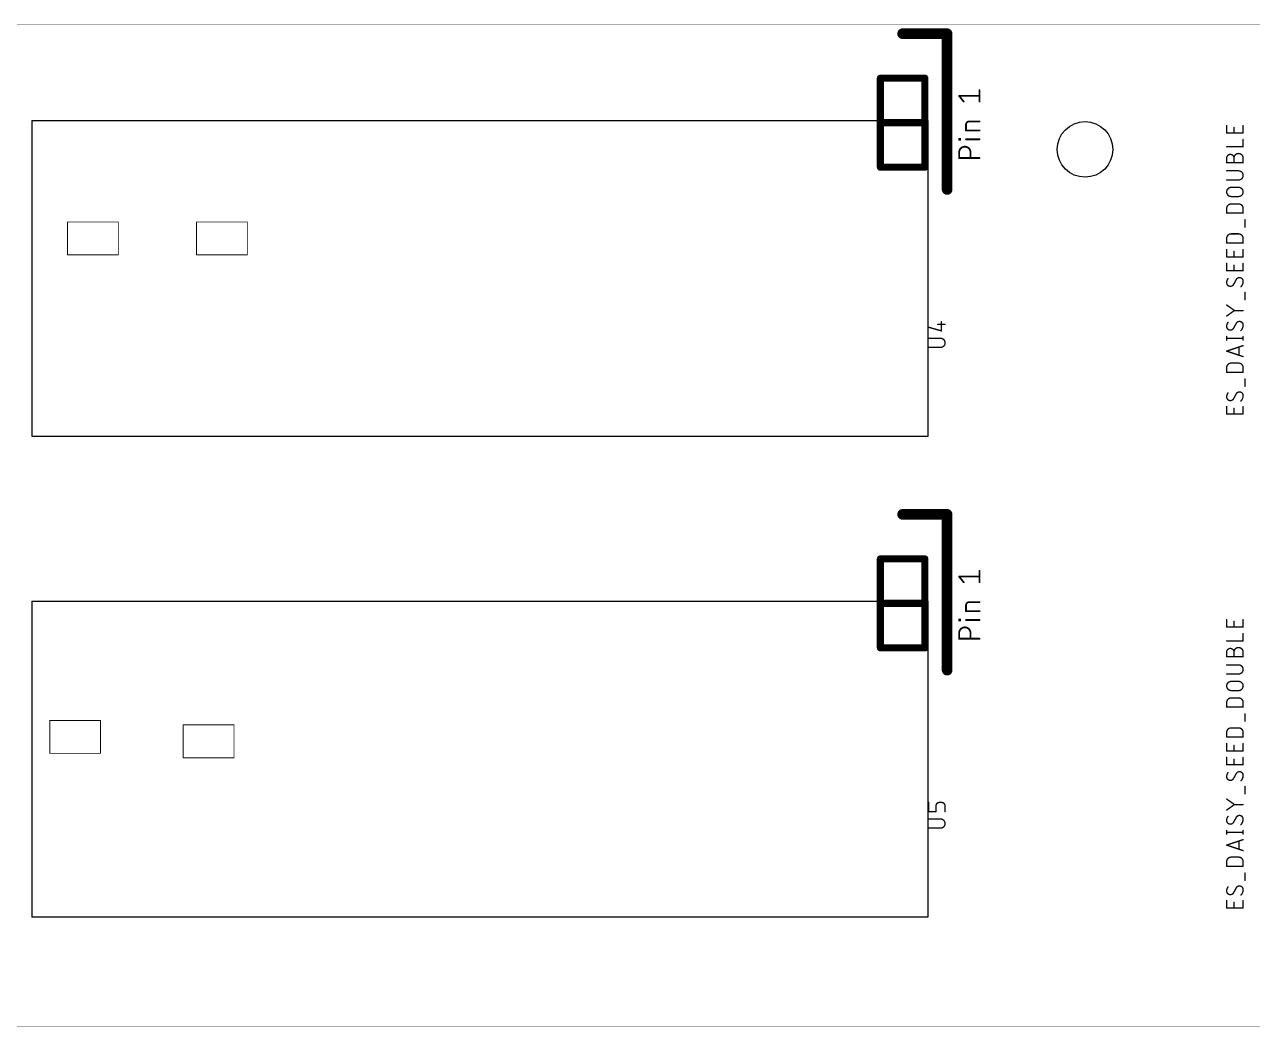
# Model space of a CAD drawing. Extents: x 0 to 11.6, y 0 to 2.3.
# Drawn here: x 5.166 to 7.926, y 0 to 2.25 of the extents above; entities that cross this region are included whole.
import ezdxf

# ---------------------------------------------------------------- set-up
doc = ezdxf.new("R2010")
doc.units = 0
doc.layers.add('20', color=31, linetype='CONTINUOUS')
doc.layers.add('21', color=253, linetype='CONTINUOUS')

msp = doc.modelspace()

# ---------------------------------------------------------------- linework, layer by layer
at = {"layer": '20', "const_width": 0.000984}
for points in [[(11.64, 2.25), (0, 2.25)], [(0, 0), (11.64, 0)]]:
    msp.add_lwpolyline(points, dxfattribs=at)
at = {"layer": '20'}
msp.add_circle((7.55, 1.97), 0.0625, dxfattribs=at)
at = {"layer": '21'}
for points, const_width in [([(7.24, 2.23), (7.14, 2.23)], 0.024), ([(7.24, 2.23), (7.24, 1.88)], 0.024), ([(7.09, 2.13), (7.19, 2.13)], 0.016), ([(7.09, 2.03), (7.09, 2.13)], 0.016), ([(7.19, 2.13), (7.19, 2.03)], 0.016), ([(7.313, 2.077445), (7.313, 2.103)], 0.004), ([(7.277222, 2.077445), (7.267, 2.090222)], 0.004), ([(7.267, 2.090222), (7.313, 2.090222)], 0.004), ([(5.18311, 2.034331), (7.19689, 2.034331)], 0.003), ([(5.18311, 1.325669), (5.18311, 2.034331)], 0.003), ([(7.09, 1.93), (7.09, 2.03)], 0.016), ([(7.19, 2.03), (7.09, 2.03)], 0.016), ([(7.19, 2.03), (7.19, 1.93)], 0.016), ([(7.19689, 2.034331), (7.19689, 1.325669)], 0.003), ([(7.282333, 2.0125), (7.282333, 2.025278)], 0.004), ([(7.29, 2.032945), (7.313, 2.032945)], 0.004), ([(7.86839, 2.007027), (7.86839, 2.023472)], 0.003), ([(7.884834, 2.007027), (7.884834, 2.019361)], 0.003), ([(7.90539, 2.023472), (7.90539, 2.007027)], 0.003), ([(7.267, 1.991445), (7.267, 1.994)], 0.004), ([(7.267, 1.994), (7.269556, 1.994)], 0.004), ([(7.269556, 1.991445), (7.267, 1.991445)], 0.004), ([(7.269556, 1.994), (7.269556, 1.991445)], 0.004), ([(7.313, 2.0125), (7.282333, 2.0125)], 0.004), ([(7.313, 1.992722), (7.282333, 1.992722)], 0.004), ([(7.90539, 2.007027), (7.86839, 2.007027)], 0.003), ([(7.90539, 1.975828), (7.90539, 1.992272)], 0.003), ([(7.267, 1.950611), (7.267, 1.963389)], 0.004), ([(7.292556, 1.963389), (7.292556, 1.950611)], 0.004), ([(7.86839, 1.975828), (7.90539, 1.975828)], 0.003), ([(7.19, 1.93), (7.09, 1.93)], 0.016), ([(7.313, 1.950611), (7.267, 1.950611)], 0.004), ([(7.86839, 1.940276), (7.86839, 1.950553)], 0.003), ([(7.90539, 1.940276), (7.86839, 1.940276)], 0.003), ([(7.884834, 1.940276), (7.884834, 1.950553)], 0.003), ([(7.90539, 1.950553), (7.90539, 1.940276)], 0.003), ([(7.895112, 1.921914), (7.86839, 1.921914)], 0.003), ([(7.86839, 1.901359), (7.895112, 1.901359)], 0.003), ([(7.878668, 1.884715), (7.895112, 1.884715)], 0.003), ([(7.895112, 1.864159), (7.878668, 1.864159)], 0.003), ([(7.86839, 1.826959), (7.86839, 1.837237)], 0.003), ([(7.90539, 1.826959), (7.86839, 1.826959)], 0.003), ([(7.878668, 1.847515), (7.895112, 1.847515)], 0.003), ([(7.90539, 1.837237), (7.90539, 1.826959)], 0.003), ([(5.377, 1.807), (5.263, 1.807)], 0.002), ([(5.263, 1.807), (5.263, 1.733)], 0.002), ([(5.377, 1.733), (5.377, 1.807)], 0.002), ([(5.667, 1.807), (5.553, 1.807)], 0.002), ([(5.553, 1.807), (5.553, 1.733)], 0.002), ([(5.667, 1.733), (5.667, 1.807)], 0.002), ([(7.909501, 1.795415), (7.909501, 1.811859)], 0.003), ([(7.86839, 1.759759), (7.86839, 1.770037)], 0.003), ([(7.878668, 1.780315), (7.895112, 1.780315)], 0.003), ([(7.90539, 1.770037), (7.90539, 1.759759)], 0.003), ([(7.90539, 1.759759), (7.86839, 1.759759)], 0.003), ([(7.86839, 1.728628), (7.86839, 1.745073)], 0.003), ([(7.884834, 1.728628), (7.884834, 1.740962)], 0.003), ([(7.90539, 1.745073), (7.90539, 1.728628)], 0.003), ([(5.263, 1.733), (5.377, 1.733)], 0.002), ([(5.553, 1.733), (5.667, 1.733)], 0.002), ([(7.90539, 1.728628), (7.86839, 1.728628)], 0.003), ([(7.86839, 1.697429), (7.86839, 1.713873)], 0.003), ([(7.884834, 1.697429), (7.884834, 1.709762)], 0.003), ([(7.90539, 1.713873), (7.90539, 1.697429)], 0.003), ([(7.90539, 1.697429), (7.86839, 1.697429)], 0.003), ([(7.889973, 1.677804), (7.883806, 1.666499)], 0.003), ([(7.909501, 1.632216), (7.909501, 1.64866)], 0.003), ([(7.885862, 1.608038), (7.86839, 1.620372)], 0.003), ([(7.86839, 1.595705), (7.885862, 1.608038)], 0.003), ([(7.90539, 1.608038), (7.885862, 1.608038)], 0.003), ([(7.218945, 1.576664), (7.23539, 1.576664)], 0.003), ([(7.227168, 1.562275), (7.227168, 1.582831)], 0.003), ([(7.889973, 1.579405), (7.883806, 1.5681)], 0.003), ([(7.19839, 1.570497), (7.227168, 1.562275)], 0.003), ([(7.225112, 1.545631), (7.19839, 1.545631)], 0.003), ([(7.86839, 1.541528), (7.86839, 1.54975)], 0.003), ([(7.86839, 1.545639), (7.90539, 1.545639)], 0.003), ([(7.90539, 1.541528), (7.90539, 1.54975)], 0.003), ([(7.19839, 1.525075), (7.225112, 1.525075)], 0.003), ([(7.86839, 1.516839), (7.90539, 1.529172)], 0.003), ([(7.90539, 1.504506), (7.86839, 1.516839)], 0.003), ([(7.89614, 1.526089), (7.89614, 1.507589)], 0.003), ([(7.878668, 1.489917), (7.895112, 1.489917)], 0.003), ([(7.86839, 1.469361), (7.86839, 1.479639)], 0.003), ([(7.90539, 1.469361), (7.86839, 1.469361)], 0.003), ([(7.90539, 1.479639), (7.90539, 1.469361)], 0.003), ([(7.909501, 1.437817), (7.909501, 1.454261)], 0.003), ([(7.889973, 1.421006), (7.883806, 1.4097)], 0.003), ([(7.86839, 1.375831), (7.86839, 1.392275)], 0.003), ([(7.884834, 1.375831), (7.884834, 1.388164)], 0.003), ([(7.90539, 1.392275), (7.90539, 1.375831)], 0.003), ([(7.90539, 1.375831), (7.86839, 1.375831)], 0.003), ([(7.19689, 1.325669), (5.18311, 1.325669)], 0.003), ([(7.24, 1.15), (7.14, 1.15)], 0.024), ([(7.24, 1.15), (7.24, 0.8)], 0.024), ([(7.09, 1.05), (7.19, 1.05)], 0.016), ([(7.09, 0.95), (7.09, 1.05)], 0.016), ([(7.19, 1.05), (7.19, 0.95)], 0.016), ([(7.313, 0.997445), (7.313, 1.023)], 0.004), ([(7.277222, 0.997445), (7.267, 1.010222)], 0.004), ([(7.267, 1.010222), (7.313, 1.010222)], 0.004), ([(5.18311, 0.954331), (7.19689, 0.954331)], 0.003), ([(5.18311, 0.245669), (5.18311, 0.954331)], 0.003), ([(7.09, 0.85), (7.09, 0.95)], 0.016), ([(7.19, 0.95), (7.09, 0.95)], 0.016), ([(7.19, 0.95), (7.19, 0.85)], 0.016), ([(7.19689, 0.954331), (7.19689, 0.245669)], 0.003), ([(7.282333, 0.9325), (7.282333, 0.945278)], 0.004), ([(7.29, 0.952945), (7.313, 0.952945)], 0.004), ([(7.267, 0.911445), (7.267, 0.914)], 0.004), ([(7.267, 0.914), (7.269556, 0.914)], 0.004), ([(7.269556, 0.911445), (7.267, 0.911445)], 0.004), ([(7.269556, 0.914), (7.269556, 0.911445)], 0.004), ([(7.313, 0.9325), (7.282333, 0.9325)], 0.004), ([(7.313, 0.912722), (7.282333, 0.912722)], 0.004), ([(7.86839, 0.897027), (7.86839, 0.913472)], 0.003), ([(7.884834, 0.897027), (7.884834, 0.909361)], 0.003), ([(7.90539, 0.913472), (7.90539, 0.897027)], 0.003), ([(7.267, 0.870611), (7.267, 0.883389)], 0.004), ([(7.292556, 0.883389), (7.292556, 0.870611)], 0.004), ([(7.90539, 0.897027), (7.86839, 0.897027)], 0.003), ([(7.90539, 0.865828), (7.90539, 0.882272)], 0.003), ([(7.19, 0.85), (7.09, 0.85)], 0.016), ([(7.313, 0.870611), (7.267, 0.870611)], 0.004), ([(7.86839, 0.865828), (7.90539, 0.865828)], 0.003), ([(7.86839, 0.830276), (7.86839, 0.840553)], 0.003), ([(7.90539, 0.830276), (7.86839, 0.830276)], 0.003), ([(7.884834, 0.830276), (7.884834, 0.840553)], 0.003), ([(7.90539, 0.840553), (7.90539, 0.830276)], 0.003), ([(7.895112, 0.811914), (7.86839, 0.811914)], 0.003), ([(7.86839, 0.791359), (7.895112, 0.791359)], 0.003), ([(7.878668, 0.774715), (7.895112, 0.774715)], 0.003), ([(7.895112, 0.754159), (7.878668, 0.754159)], 0.003), ([(7.86839, 0.716959), (7.86839, 0.727237)], 0.003), ([(7.90539, 0.716959), (7.86839, 0.716959)], 0.003), ([(7.878668, 0.737515), (7.895112, 0.737515)], 0.003), ([(7.90539, 0.727237), (7.90539, 0.716959)], 0.003), ([(7.909501, 0.685415), (7.909501, 0.701859)], 0.003), ([(5.337, 0.687), (5.223, 0.687)], 0.002), ([(5.223, 0.687), (5.223, 0.613)], 0.002), ([(5.337, 0.613), (5.337, 0.687)], 0.002), ([(5.637, 0.677), (5.523, 0.677)], 0.002), ([(5.523, 0.677), (5.523, 0.603)], 0.002), ([(5.637, 0.603), (5.637, 0.677)], 0.002), ([(7.878668, 0.670315), (7.895112, 0.670315)], 0.003), ([(7.86839, 0.649759), (7.86839, 0.660037)], 0.003), ([(7.90539, 0.649759), (7.86839, 0.649759)], 0.003), ([(7.86839, 0.618628), (7.86839, 0.635073)], 0.003), ([(7.90539, 0.660037), (7.90539, 0.649759)], 0.003), ([(7.90539, 0.635073), (7.90539, 0.618628)], 0.003), ([(5.223, 0.613), (5.337, 0.613)], 0.002), ([(7.90539, 0.618628), (7.86839, 0.618628)], 0.003), ([(7.884834, 0.618628), (7.884834, 0.630962)], 0.003), ([(5.523, 0.603), (5.637, 0.603)], 0.002), ([(7.86839, 0.587429), (7.86839, 0.603873)], 0.003), ([(7.90539, 0.587429), (7.86839, 0.587429)], 0.003), ([(7.884834, 0.587429), (7.884834, 0.599762)], 0.003), ([(7.90539, 0.603873), (7.90539, 0.587429)], 0.003), ([(7.889973, 0.567804), (7.883806, 0.556499)], 0.003), ([(7.909501, 0.522216), (7.909501, 0.53866)], 0.003), ([(7.19839, 0.482275), (7.19839, 0.502831)], 0.003), ([(7.227168, 0.502831), (7.223056, 0.502831)], 0.003), ([(7.885862, 0.498038), (7.86839, 0.510372)], 0.003), ([(7.86839, 0.485705), (7.885862, 0.498038)], 0.003), ([(7.90539, 0.498038), (7.885862, 0.498038)], 0.003), ([(7.214834, 0.482275), (7.19839, 0.482275)], 0.003), ([(7.214834, 0.494609), (7.214834, 0.482275)], 0.003), ([(7.23539, 0.482275), (7.23539, 0.494609)], 0.003), ([(7.889973, 0.469405), (7.883806, 0.4581)], 0.003), ([(7.225112, 0.465631), (7.19839, 0.465631)], 0.003), ([(7.19839, 0.445075), (7.225112, 0.445075)], 0.003), ([(7.86839, 0.431528), (7.86839, 0.43975)], 0.003), ([(7.86839, 0.435639), (7.90539, 0.435639)], 0.003), ([(7.86839, 0.406839), (7.90539, 0.419172)], 0.003), ([(7.89614, 0.416089), (7.89614, 0.397589)], 0.003), ([(7.90539, 0.431528), (7.90539, 0.43975)], 0.003), ([(7.90539, 0.394506), (7.86839, 0.406839)], 0.003), ([(7.86839, 0.359361), (7.86839, 0.369639)], 0.003), ([(7.90539, 0.359361), (7.86839, 0.359361)], 0.003), ([(7.878668, 0.379917), (7.895112, 0.379917)], 0.003), ([(7.90539, 0.369639), (7.90539, 0.359361)], 0.003), ([(7.909501, 0.327817), (7.909501, 0.344261)], 0.003), ([(7.889973, 0.311006), (7.883806, 0.2997)], 0.003), ([(7.86839, 0.265831), (7.86839, 0.282275)], 0.003), ([(7.884834, 0.265831), (7.884834, 0.278164)], 0.003), ([(7.90539, 0.282275), (7.90539, 0.265831)], 0.003), ([(7.90539, 0.265831), (7.86839, 0.265831)], 0.003), ([(7.19689, 0.245669), (5.18311, 0.245669)], 0.003)]:
    msp.add_lwpolyline(points, dxfattribs=dict(at, const_width=const_width))
for points, const_width in [([(7.14, 2.236, 1), (7.14, 2.224)], 0.012), ([(7.246, 2.23, 1), (7.234, 2.23)], 0.012), ([(7.24, 2.224, 1), (7.24, 2.236)], 0.012), ([(7.09, 2.134, 1), (7.09, 2.126)], 0.008), ([(7.094, 2.13, 1), (7.086, 2.13)], 0.008), ([(7.194, 2.13, 1), (7.186, 2.13)], 0.008), ([(7.19, 2.126, 1), (7.19, 2.134)], 0.008), ([(7.314, 2.103, 1), (7.312, 2.103)], 0.002), ([(7.267781, 2.090847, 1), (7.266219, 2.089597)], 0.002), ([(7.267, 2.091222, 1), (7.267, 2.089222)], 0.002), ([(7.276441, 2.07682, 1), (7.278003, 2.078069)], 0.002), ([(7.312, 2.077445, 1), (7.314, 2.077445)], 0.002), ([(7.313, 2.089222, 1), (7.313, 2.091222)], 0.002), ([(5.18311, 2.035081, 1), (5.18311, 2.033581)], 0.0015), ([(5.18386, 2.034331, 1), (5.18236, 2.034331)], 0.0015), ([(7.094, 2.03, 1), (7.086, 2.03)], 0.008), ([(7.09, 2.034, 1), (7.09, 2.026)], 0.008), ([(7.086, 2.03, 1), (7.094, 2.03)], 0.008), ([(7.194, 2.03, 1), (7.186, 2.03)], 0.008), ([(7.186, 2.03, 1), (7.194, 2.03)], 0.008), ([(7.19, 2.026, 1), (7.19, 2.034)], 0.008), ([(7.19764, 2.034331, 1), (7.19614, 2.034331)], 0.0015), ([(7.19689, 2.033581, 1), (7.19689, 2.035081)], 0.0015), ([(7.29, 2.032945, 0.414209), (7.282333, 2.025278)], 0.004), ([(7.283333, 2.025278, 1), (7.281333, 2.025278)], 0.002), ([(7.281333, 2.025278, 1), (7.283333, 2.025278)], 0.002), ([(7.29, 2.033945, 1), (7.29, 2.031945)], 0.002), ([(7.29, 2.031945, 1), (7.29, 2.033945)], 0.002), ([(7.313, 2.031945, 1), (7.313, 2.033945)], 0.002), ([(7.86914, 2.023472, 1), (7.86764, 2.023472)], 0.0015), ([(7.885584, 2.019361, 1), (7.884084, 2.019361)], 0.0015), ([(7.90614, 2.023472, 1), (7.90464, 2.023472)], 0.0015), ([(7.268, 1.994, 1), (7.266, 1.994)], 0.002), ([(7.267, 1.995, 1), (7.267, 1.993)], 0.002), ([(7.267, 1.992445, 1), (7.267, 1.990445)], 0.002), ([(7.266, 1.991445, 1), (7.268, 1.991445)], 0.002), ([(7.270556, 1.994, 1), (7.268556, 1.994)], 0.002), ([(7.268556, 1.991445, 1), (7.270556, 1.991445)], 0.002), ([(7.269556, 1.993, 1), (7.269556, 1.995)], 0.002), ([(7.269556, 1.990445, 1), (7.269556, 1.992445)], 0.002), ([(7.282333, 2.0135, 1), (7.282333, 2.0115)], 0.002), ([(7.281333, 2.0125, 1), (7.283333, 2.0125)], 0.002), ([(7.282333, 1.993722, 1), (7.282333, 1.991722)], 0.002), ([(7.313, 2.0115, 1), (7.313, 2.0135)], 0.002), ([(7.313, 1.991722, 1), (7.313, 1.993722)], 0.002), ([(7.86839, 2.007777, 1), (7.86839, 2.006277)], 0.0015), ([(7.86764, 2.007027, 1), (7.86914, 2.007027)], 0.0015), ([(7.884084, 2.007027, 1), (7.885584, 2.007027)], 0.0015), ([(7.90464, 2.007027, 1), (7.90614, 2.007027)], 0.0015), ([(7.90614, 1.992272, 1), (7.90464, 1.992272)], 0.0015), ([(7.90539, 2.006277, 1), (7.90539, 2.007777)], 0.0015), ([(7.292556, 1.963389, 1), (7.267, 1.963389)], 0.004), ([(7.268, 1.963389, 1), (7.266, 1.963389)], 0.002), ([(7.266, 1.963389, 1), (7.268, 1.963389)], 0.002), ([(7.293556, 1.963389, 1), (7.291556, 1.963389)], 0.002), ([(7.291556, 1.963389, 1), (7.293556, 1.963389)], 0.002), ([(7.86839, 1.976578, 1), (7.86839, 1.975078)], 0.0015), ([(7.884834, 1.950553, 1), (7.86839, 1.950553)], 0.003), ([(7.90539, 1.950553, 1), (7.884834, 1.950553)], 0.003), ([(7.90464, 1.975828, 1), (7.90614, 1.975828)], 0.0015), ([(7.90539, 1.975078, 1), (7.90539, 1.976578)], 0.0015), ([(7.09, 1.934, 1), (7.09, 1.926)], 0.008), ([(7.086, 1.93, 1), (7.094, 1.93)], 0.008), ([(7.186, 1.93, 1), (7.194, 1.93)], 0.008), ([(7.19, 1.926, 1), (7.19, 1.934)], 0.008), ([(7.267, 1.951611, 1), (7.267, 1.949611)], 0.002), ([(7.266, 1.950611, 1), (7.268, 1.950611)], 0.002), ([(7.291556, 1.950611, 1), (7.293556, 1.950611)], 0.002), ([(7.313, 1.949611, 1), (7.313, 1.951611)], 0.002), ([(7.86914, 1.950553, 1), (7.86764, 1.950553)], 0.0015), ([(7.86764, 1.950553, 1), (7.86914, 1.950553)], 0.0015), ([(7.86839, 1.941026, 1), (7.86839, 1.939526)], 0.0015), ([(7.86764, 1.940276, 1), (7.86914, 1.940276)], 0.0015), ([(7.885584, 1.950553, 1), (7.884084, 1.950553)], 0.0015), ([(7.884084, 1.950553, 1), (7.885584, 1.950553)], 0.0015), ([(7.884084, 1.950553, 1), (7.885584, 1.950553)], 0.0015), ([(7.884084, 1.940276, 1), (7.885584, 1.940276)], 0.0015), ([(7.90614, 1.950553, 1), (7.90464, 1.950553)], 0.0015), ([(7.90464, 1.950553, 1), (7.90614, 1.950553)], 0.0015), ([(7.90464, 1.940276, 1), (7.90614, 1.940276)], 0.0015), ([(7.90539, 1.939526, 1), (7.90539, 1.941026)], 0.0015), ([(7.86839, 1.922664, 1), (7.86839, 1.921164)], 0.0015), ([(7.895112, 1.901359, 1), (7.895112, 1.921914)], 0.003), ([(7.895112, 1.922664, 1), (7.895112, 1.921164)], 0.0015), ([(7.895112, 1.921164, 1), (7.895112, 1.922664)], 0.0015), ([(7.234, 1.88, 1), (7.246, 1.88)], 0.012), ([(7.86839, 1.902109, 1), (7.86839, 1.900609)], 0.0015), ([(7.878668, 1.884714, 1), (7.878668, 1.864159)], 0.003), ([(7.878668, 1.885465, 1), (7.878668, 1.883965)], 0.0015), ([(7.878668, 1.883964, 1), (7.878668, 1.885464)], 0.0015), ([(7.895112, 1.902109, 1), (7.895112, 1.900609)], 0.0015), ([(7.895112, 1.864159, 1), (7.895112, 1.884715)], 0.003), ([(7.895112, 1.885465, 1), (7.895112, 1.883965)], 0.0015), ([(7.895112, 1.900609, 1), (7.895112, 1.902109)], 0.0015), ([(7.895112, 1.883965, 1), (7.895112, 1.885465)], 0.0015), ([(7.878668, 1.864909, 1), (7.878668, 1.863409)], 0.0015), ([(7.878668, 1.863409, 1), (7.878668, 1.864909)], 0.0015), ([(7.895112, 1.864909, 1), (7.895112, 1.863409)], 0.0015), ([(7.895112, 1.863409, 1), (7.895112, 1.864909)], 0.0015), ([(7.878668, 1.847515, 0.414214), (7.86839, 1.837237)], 0.003), ([(7.86914, 1.837237, 1), (7.86764, 1.837237)], 0.0015), ([(7.86764, 1.837237, 1), (7.86914, 1.837237)], 0.0015), ([(7.86839, 1.827709, 1), (7.86839, 1.826209)], 0.0015), ([(7.86764, 1.826959, 1), (7.86914, 1.826959)], 0.0015), ([(7.878668, 1.848265, 1), (7.878668, 1.846765)], 0.0015), ([(7.878668, 1.846765, 1), (7.878668, 1.848265)], 0.0015), ([(7.90539, 1.837237, 0.414217), (7.895112, 1.847515)], 0.003), ([(7.895112, 1.848265, 1), (7.895112, 1.846765)], 0.0015), ([(7.895112, 1.846765, 1), (7.895112, 1.848265)], 0.0015), ([(7.90614, 1.837237, 1), (7.90464, 1.837237)], 0.0015), ([(7.90464, 1.837237, 1), (7.90614, 1.837237)], 0.0015), ([(7.90464, 1.826959, 1), (7.90614, 1.826959)], 0.0015), ([(7.90539, 1.826209, 1), (7.90539, 1.827709)], 0.0015), ([(5.263, 1.8075, 1), (5.263, 1.8065)], 0.001), ([(5.2635, 1.807, 1), (5.2625, 1.807)], 0.001), ([(5.3775, 1.807, 1), (5.3765, 1.807)], 0.001), ([(5.377, 1.8065, 1), (5.377, 1.8075)], 0.001), ([(5.553, 1.8075, 1), (5.553, 1.8065)], 0.001), ([(5.5535, 1.807, 1), (5.5525, 1.807)], 0.001), ([(5.6675, 1.807, 1), (5.6665, 1.807)], 0.001), ([(5.667, 1.8065, 1), (5.667, 1.8075)], 0.001), ([(7.910251, 1.811859, 1), (7.908751, 1.811859)], 0.0015), ([(7.908751, 1.795415, 1), (7.910251, 1.795415)], 0.0015), ([(7.878668, 1.780315, 0.414214), (7.86839, 1.770037)], 0.003), ([(7.86914, 1.770037, 1), (7.86764, 1.770037)], 0.0015), ([(7.86764, 1.770037, 1), (7.86914, 1.770037)], 0.0015), ([(7.878668, 1.781065, 1), (7.878668, 1.779565)], 0.0015), ([(7.878668, 1.779565, 1), (7.878668, 1.781065)], 0.0015), ([(7.90539, 1.770037, 0.414217), (7.895112, 1.780315)], 0.003), ([(7.895112, 1.781065, 1), (7.895112, 1.779565)], 0.0015), ([(7.895112, 1.779565, 1), (7.895112, 1.781065)], 0.0015), ([(7.90614, 1.770037, 1), (7.90464, 1.770037)], 0.0015), ([(7.90464, 1.770037, 1), (7.90614, 1.770037)], 0.0015), ([(7.86839, 1.760509, 1), (7.86839, 1.759009)], 0.0015), ([(7.86764, 1.759759, 1), (7.86914, 1.759759)], 0.0015), ([(7.86914, 1.745073, 1), (7.86764, 1.745073)], 0.0015), ([(7.885584, 1.740962, 1), (7.884084, 1.740962)], 0.0015), ([(7.90464, 1.759759, 1), (7.90614, 1.759759)], 0.0015), ([(7.90614, 1.745073, 1), (7.90464, 1.745073)], 0.0015), ([(7.90539, 1.759009, 1), (7.90539, 1.760509)], 0.0015), ([(5.263, 1.7335, 1), (5.263, 1.7325)], 0.001), ([(5.2625, 1.733, 1), (5.2635, 1.733)], 0.001), ([(5.3765, 1.733, 1), (5.3775, 1.733)], 0.001), ([(5.377, 1.7325, 1), (5.377, 1.7335)], 0.001), ([(5.553, 1.7335, 1), (5.553, 1.7325)], 0.001), ([(5.5525, 1.733, 1), (5.5535, 1.733)], 0.001), ([(5.6665, 1.733, 1), (5.6675, 1.733)], 0.001), ([(5.667, 1.7325, 1), (5.667, 1.7335)], 0.001), ([(7.86839, 1.729378, 1), (7.86839, 1.727878)], 0.0015), ([(7.86764, 1.728628, 1), (7.86914, 1.728628)], 0.0015), ([(7.86914, 1.713873, 1), (7.86764, 1.713873)], 0.0015), ([(7.884084, 1.728628, 1), (7.885584, 1.728628)], 0.0015), ([(7.885584, 1.709762, 1), (7.884084, 1.709762)], 0.0015), ([(7.90464, 1.728628, 1), (7.90614, 1.728628)], 0.0015), ([(7.90614, 1.713873, 1), (7.90464, 1.713873)], 0.0015), ([(7.90539, 1.727878, 1), (7.90539, 1.729378)], 0.0015), ([(7.86839, 1.698179, 1), (7.86839, 1.696679)], 0.0015), ([(7.86764, 1.697429, 1), (7.86914, 1.697429)], 0.0015), ([(7.884084, 1.697429, 1), (7.885584, 1.697429)], 0.0015), ([(7.90464, 1.697429, 1), (7.90614, 1.697429)], 0.0015), ([(7.90539, 1.696679, 1), (7.90539, 1.698179)], 0.0015), ([(7.871473, 1.67986, 0.162282), (7.86839, 1.67061)], 0.003), ([(7.86839, 1.67061, 0.414214), (7.876612, 1.662388)], 0.003), ([(7.86914, 1.67061, 1), (7.86764, 1.67061)], 0.0015), ([(7.86764, 1.67061, 1), (7.86914, 1.67061)], 0.0015), ([(7.872073, 1.67941, 1), (7.870873, 1.68031)], 0.0015), ([(7.876612, 1.662388, 0.265568), (7.883806, 1.666499)], 0.003), ([(7.876612, 1.663138, 1), (7.876612, 1.661638)], 0.0015), ([(7.876612, 1.661638, 1), (7.876612, 1.663138)], 0.0015), ([(7.883148, 1.666858, 1), (7.884465, 1.66614)], 0.0015), ([(7.884453, 1.666118, 1), (7.88316, 1.66688)], 0.0015), ([(7.897168, 1.681915, 0.265565), (7.889973, 1.677804)], 0.003), ([(7.889327, 1.678185, 1), (7.890619, 1.677424)], 0.0015), ([(7.890632, 1.677445, 1), (7.889315, 1.678164)], 0.0015), ([(7.90539, 1.673693, 0.414214), (7.897168, 1.681915)], 0.003), ([(7.897168, 1.682665, 1), (7.897168, 1.681165)], 0.0015), ([(7.897168, 1.681165, 1), (7.897168, 1.682665)], 0.0015), ([(7.900251, 1.66136, 0.199996), (7.90539, 1.673693)], 0.003), ([(7.899723, 1.661893, 1), (7.900779, 1.660827)], 0.0015), ([(7.90614, 1.673693, 1), (7.90464, 1.673693)], 0.0015), ([(7.90464, 1.673693, 1), (7.90614, 1.673693)], 0.0015), ([(7.910251, 1.64866, 1), (7.908751, 1.64866)], 0.0015), ([(7.908751, 1.632216, 1), (7.910251, 1.632216)], 0.0015), ([(7.868822, 1.620984, 1), (7.867957, 1.619759)], 0.0015), ([(7.885862, 1.608788, 1), (7.885862, 1.607288)], 0.0015), ([(7.886295, 1.607426, 1), (7.88543, 1.608651)], 0.0015), ([(7.88543, 1.607426, 1), (7.886295, 1.608651)], 0.0015), ([(7.90539, 1.607288, 1), (7.90539, 1.608788)], 0.0015), ([(7.218945, 1.577414, 1), (7.218945, 1.575914)], 0.0015), ([(7.227918, 1.582831, 1), (7.226418, 1.582831)], 0.0015), ([(7.23539, 1.575914, 1), (7.23539, 1.577414)], 0.0015), ([(7.867957, 1.596318, 1), (7.868822, 1.595092)], 0.0015), ([(7.871473, 1.581461, 0.162282), (7.86839, 1.572211)], 0.003), ([(7.86839, 1.572211, 0.414214), (7.876612, 1.563988)], 0.003), ([(7.86914, 1.572211, 1), (7.86764, 1.572211)], 0.0015), ([(7.872073, 1.581011, 1), (7.870873, 1.581911)], 0.0015), ([(7.897168, 1.583516, 0.265565), (7.889973, 1.579405)], 0.003), ([(7.889327, 1.579786, 1), (7.890619, 1.579024)], 0.0015), ([(7.890632, 1.579046, 1), (7.889315, 1.579764)], 0.0015), ([(7.90539, 1.575294, 0.414214), (7.897168, 1.583516)], 0.003), ([(7.897168, 1.584266, 1), (7.897168, 1.582766)], 0.0015), ([(7.897168, 1.582766, 1), (7.897168, 1.584266)], 0.0015), ([(7.900251, 1.562961, 0.199996), (7.90539, 1.575294)], 0.003), ([(7.90614, 1.575294, 1), (7.90464, 1.575294)], 0.0015), ([(7.90464, 1.575294, 1), (7.90614, 1.575294)], 0.0015), ([(7.198596, 1.571219, 1), (7.198184, 1.569776)], 0.0015), ([(7.19839, 1.546381, 1), (7.19839, 1.544881)], 0.0015), ([(7.225112, 1.525075, 1), (7.225112, 1.545631)], 0.003), ([(7.225112, 1.546381, 1), (7.225112, 1.544881)], 0.0015), ([(7.225112, 1.544881, 1), (7.225112, 1.546381)], 0.0015), ([(7.226418, 1.562275, 1), (7.227918, 1.562275)], 0.0015), ([(7.226962, 1.561554, 1), (7.227374, 1.562996)], 0.0015), ([(7.86764, 1.572211, 1), (7.86914, 1.572211)], 0.0015), ([(7.86914, 1.54975, 1), (7.86764, 1.54975)], 0.0015), ([(7.86839, 1.546389, 1), (7.86839, 1.544889)], 0.0015), ([(7.876612, 1.563988, 0.265568), (7.883806, 1.5681)], 0.003), ([(7.876612, 1.564738, 1), (7.876612, 1.563238)], 0.0015), ([(7.876612, 1.563238, 1), (7.876612, 1.564738)], 0.0015), ([(7.883148, 1.568459, 1), (7.884465, 1.56774)], 0.0015), ([(7.884453, 1.567719, 1), (7.88316, 1.56848)], 0.0015), ([(7.899723, 1.563493, 1), (7.900779, 1.562428)], 0.0015), ([(7.90614, 1.54975, 1), (7.90464, 1.54975)], 0.0015), ([(7.90539, 1.544889, 1), (7.90539, 1.546389)], 0.0015), ([(7.19839, 1.525825, 1), (7.19839, 1.524325)], 0.0015), ([(7.225112, 1.525825, 1), (7.225112, 1.524325)], 0.0015), ([(7.225112, 1.524325, 1), (7.225112, 1.525825)], 0.0015), ([(7.86764, 1.541528, 1), (7.86914, 1.541528)], 0.0015), ([(7.868627, 1.51755, 1), (7.868153, 1.516127)], 0.0015), ([(7.868153, 1.51755, 1), (7.868627, 1.516127)], 0.0015), ([(7.89689, 1.526089, 1), (7.89539, 1.526089)], 0.0015), ([(7.90464, 1.541528, 1), (7.90614, 1.541528)], 0.0015), ([(7.905627, 1.528461, 1), (7.905153, 1.529884)], 0.0015), ([(7.878668, 1.489917, 0.414214), (7.86839, 1.479639)], 0.003), ([(7.878668, 1.490667, 1), (7.878668, 1.489167)], 0.0015), ([(7.878668, 1.489167, 1), (7.878668, 1.490667)], 0.0015), ([(7.90539, 1.479639, 0.414217), (7.895112, 1.489917)], 0.003), ([(7.895112, 1.490667, 1), (7.895112, 1.489167)], 0.0015), ([(7.895112, 1.489167, 1), (7.895112, 1.490667)], 0.0015), ([(7.89539, 1.507589, 1), (7.89689, 1.507589)], 0.0015), ([(7.905153, 1.503794, 1), (7.905627, 1.505217)], 0.0015), ([(7.86914, 1.479639, 1), (7.86764, 1.479639)], 0.0015), ([(7.86764, 1.479639, 1), (7.86914, 1.479639)], 0.0015), ([(7.86839, 1.470111, 1), (7.86839, 1.468611)], 0.0015), ([(7.86764, 1.469361, 1), (7.86914, 1.469361)], 0.0015), ([(7.90614, 1.479639, 1), (7.90464, 1.479639)], 0.0015), ([(7.90464, 1.479639, 1), (7.90614, 1.479639)], 0.0015), ([(7.90464, 1.469361, 1), (7.90614, 1.469361)], 0.0015), ([(7.90539, 1.468611, 1), (7.90539, 1.470111)], 0.0015), ([(7.910251, 1.454261, 1), (7.908751, 1.454261)], 0.0015), ([(7.908751, 1.437817, 1), (7.910251, 1.437817)], 0.0015), ([(7.871473, 1.423062, 0.162282), (7.86839, 1.413812)], 0.003), ([(7.86839, 1.413812, 0.414214), (7.876612, 1.405589)], 0.003), ([(7.86914, 1.413812, 1), (7.86764, 1.413812)], 0.0015), ([(7.86764, 1.413812, 1), (7.86914, 1.413812)], 0.0015), ([(7.872073, 1.422612, 1), (7.870873, 1.423512)], 0.0015), ([(7.876612, 1.405589, 0.265568), (7.883806, 1.4097)], 0.003), ([(7.883148, 1.41006, 1), (7.884465, 1.409341)], 0.0015), ([(7.884453, 1.40932, 1), (7.88316, 1.410081)], 0.0015), ([(7.897168, 1.425117, 0.265565), (7.889973, 1.421006)], 0.003), ([(7.889327, 1.421387, 1), (7.890619, 1.420625)], 0.0015), ([(7.890632, 1.420647, 1), (7.889315, 1.421365)], 0.0015), ([(7.90539, 1.416895, 0.414214), (7.897168, 1.425117)], 0.003), ([(7.897168, 1.425867, 1), (7.897168, 1.424367)], 0.0015), ([(7.897168, 1.424367, 1), (7.897168, 1.425867)], 0.0015), ([(7.900251, 1.404562, 0.199996), (7.90539, 1.416895)], 0.003), ([(7.90614, 1.416895, 1), (7.90464, 1.416895)], 0.0015), ([(7.90464, 1.416895, 1), (7.90614, 1.416895)], 0.0015), ([(7.86914, 1.392275, 1), (7.86764, 1.392275)], 0.0015), ([(7.876612, 1.406339, 1), (7.876612, 1.404839)], 0.0015), ([(7.876612, 1.404839, 1), (7.876612, 1.406339)], 0.0015), ([(7.885584, 1.388164, 1), (7.884084, 1.388164)], 0.0015), ([(7.899723, 1.405094, 1), (7.900779, 1.404029)], 0.0015), ([(7.90614, 1.392275, 1), (7.90464, 1.392275)], 0.0015), ([(7.86839, 1.376581, 1), (7.86839, 1.375081)], 0.0015), ([(7.86764, 1.375831, 1), (7.86914, 1.375831)], 0.0015), ([(7.884084, 1.375831, 1), (7.885584, 1.375831)], 0.0015), ([(7.90464, 1.375831, 1), (7.90614, 1.375831)], 0.0015), ([(7.90539, 1.375081, 1), (7.90539, 1.376581)], 0.0015), ([(5.18311, 1.326419, 1), (5.18311, 1.324919)], 0.0015), ([(5.18236, 1.325669, 1), (5.18386, 1.325669)], 0.0015), ([(7.19614, 1.325669, 1), (7.19764, 1.325669)], 0.0015), ([(7.19689, 1.324919, 1), (7.19689, 1.326419)], 0.0015), ([(7.14, 1.156, 1), (7.14, 1.144)], 0.012), ([(7.246, 1.15, 1), (7.234, 1.15)], 0.012), ([(7.24, 1.144, 1), (7.24, 1.156)], 0.012), ([(7.09, 1.054, 1), (7.09, 1.046)], 0.008), ([(7.094, 1.05, 1), (7.086, 1.05)], 0.008), ([(7.194, 1.05, 1), (7.186, 1.05)], 0.008), ([(7.19, 1.046, 1), (7.19, 1.054)], 0.008), ([(7.314, 1.023, 1), (7.312, 1.023)], 0.002), ([(7.267781, 1.010847, 1), (7.266219, 1.009597)], 0.002), ([(7.267, 1.011222, 1), (7.267, 1.009222)], 0.002), ([(7.276441, 0.99682, 1), (7.278003, 0.998069)], 0.002), ([(7.312, 0.997445, 1), (7.314, 0.997445)], 0.002), ([(7.313, 1.009222, 1), (7.313, 1.011222)], 0.002), ([(5.18311, 0.955081, 1), (5.18311, 0.953581)], 0.0015), ([(5.18386, 0.954331, 1), (5.18236, 0.954331)], 0.0015), ([(7.094, 0.95, 1), (7.086, 0.95)], 0.008), ([(7.09, 0.954, 1), (7.09, 0.946)], 0.008), ([(7.086, 0.95, 1), (7.094, 0.95)], 0.008), ([(7.194, 0.95, 1), (7.186, 0.95)], 0.008), ([(7.186, 0.95, 1), (7.194, 0.95)], 0.008), ([(7.19, 0.946, 1), (7.19, 0.954)], 0.008), ([(7.19764, 0.954331, 1), (7.19614, 0.954331)], 0.0015), ([(7.19689, 0.953581, 1), (7.19689, 0.955081)], 0.0015), ([(7.29, 0.952945, 0.414209), (7.282333, 0.945278)], 0.004), ([(7.283333, 0.945278, 1), (7.281333, 0.945278)], 0.002), ([(7.281333, 0.945278, 1), (7.283333, 0.945278)], 0.002), ([(7.29, 0.953945, 1), (7.29, 0.951945)], 0.002), ([(7.29, 0.951945, 1), (7.29, 0.953945)], 0.002), ([(7.313, 0.951945, 1), (7.313, 0.953945)], 0.002), ([(7.268, 0.914, 1), (7.266, 0.914)], 0.002), ([(7.267, 0.915, 1), (7.267, 0.913)], 0.002), ([(7.267, 0.912445, 1), (7.267, 0.910445)], 0.002), ([(7.266, 0.911445, 1), (7.268, 0.911445)], 0.002), ([(7.270556, 0.914, 1), (7.268556, 0.914)], 0.002), ([(7.268556, 0.911445, 1), (7.270556, 0.911445)], 0.002), ([(7.269556, 0.913, 1), (7.269556, 0.915)], 0.002), ([(7.269556, 0.910445, 1), (7.269556, 0.912445)], 0.002), ([(7.282333, 0.9335, 1), (7.282333, 0.9315)], 0.002), ([(7.281333, 0.9325, 1), (7.283333, 0.9325)], 0.002), ([(7.282333, 0.913722, 1), (7.282333, 0.911722)], 0.002), ([(7.313, 0.9315, 1), (7.313, 0.9335)], 0.002), ([(7.313, 0.911722, 1), (7.313, 0.913722)], 0.002), ([(7.86914, 0.913472, 1), (7.86764, 0.913472)], 0.0015), ([(7.885584, 0.909361, 1), (7.884084, 0.909361)], 0.0015), ([(7.90614, 0.913472, 1), (7.90464, 0.913472)], 0.0015), ([(7.292556, 0.883389, 1), (7.267, 0.883389)], 0.004), ([(7.268, 0.883389, 1), (7.266, 0.883389)], 0.002), ([(7.266, 0.883389, 1), (7.268, 0.883389)], 0.002), ([(7.293556, 0.883389, 1), (7.291556, 0.883389)], 0.002), ([(7.291556, 0.883389, 1), (7.293556, 0.883389)], 0.002), ([(7.86839, 0.897777, 1), (7.86839, 0.896277)], 0.0015), ([(7.86764, 0.897027, 1), (7.86914, 0.897027)], 0.0015), ([(7.884084, 0.897027, 1), (7.885584, 0.897027)], 0.0015), ([(7.90464, 0.897027, 1), (7.90614, 0.897027)], 0.0015), ([(7.90614, 0.882272, 1), (7.90464, 0.882272)], 0.0015), ([(7.90539, 0.896277, 1), (7.90539, 0.897777)], 0.0015), ([(7.09, 0.854, 1), (7.09, 0.846)], 0.008), ([(7.19, 0.846, 1), (7.19, 0.854)], 0.008), ([(7.267, 0.871611, 1), (7.267, 0.869611)], 0.002), ([(7.266, 0.870611, 1), (7.268, 0.870611)], 0.002), ([(7.291556, 0.870611, 1), (7.293556, 0.870611)], 0.002), ([(7.313, 0.869611, 1), (7.313, 0.871611)], 0.002), ([(7.86839, 0.866578, 1), (7.86839, 0.865078)], 0.0015), ([(7.90464, 0.865828, 1), (7.90614, 0.865828)], 0.0015), ([(7.90539, 0.865078, 1), (7.90539, 0.866578)], 0.0015), ([(7.086, 0.85, 1), (7.094, 0.85)], 0.008), ([(7.186, 0.85, 1), (7.194, 0.85)], 0.008), ([(7.884834, 0.840553, 1), (7.86839, 0.840553)], 0.003), ([(7.86914, 0.840553, 1), (7.86764, 0.840553)], 0.0015), ([(7.86764, 0.840553, 1), (7.86914, 0.840553)], 0.0015), ([(7.86839, 0.831026, 1), (7.86839, 0.829526)], 0.0015), ([(7.86764, 0.830276, 1), (7.86914, 0.830276)], 0.0015), ([(7.90539, 0.840553, 1), (7.884834, 0.840553)], 0.003), ([(7.885584, 0.840553, 1), (7.884084, 0.840553)], 0.0015), ([(7.884084, 0.840553, 1), (7.885584, 0.840553)], 0.0015), ([(7.884084, 0.840553, 1), (7.885584, 0.840553)], 0.0015), ([(7.884084, 0.830276, 1), (7.885584, 0.830276)], 0.0015), ([(7.90614, 0.840553, 1), (7.90464, 0.840553)], 0.0015), ([(7.90464, 0.840553, 1), (7.90614, 0.840553)], 0.0015), ([(7.90464, 0.830276, 1), (7.90614, 0.830276)], 0.0015), ([(7.90539, 0.829526, 1), (7.90539, 0.831026)], 0.0015), ([(7.234, 0.8, 1), (7.246, 0.8)], 0.012), ([(7.86839, 0.812664, 1), (7.86839, 0.811164)], 0.0015), ([(7.895112, 0.791359, 1), (7.895112, 0.811914)], 0.003), ([(7.895112, 0.812664, 1), (7.895112, 0.811164)], 0.0015), ([(7.895112, 0.811164, 1), (7.895112, 0.812664)], 0.0015), ([(7.86839, 0.792109, 1), (7.86839, 0.790609)], 0.0015), ([(7.878668, 0.774714, 1), (7.878668, 0.754159)], 0.003), ([(7.878668, 0.775465, 1), (7.878668, 0.773965)], 0.0015), ([(7.878668, 0.773964, 1), (7.878668, 0.775464)], 0.0015), ([(7.895112, 0.792109, 1), (7.895112, 0.790609)], 0.0015), ([(7.895112, 0.754159, 1), (7.895112, 0.774715)], 0.003), ([(7.895112, 0.775465, 1), (7.895112, 0.773965)], 0.0015), ([(7.895112, 0.790609, 1), (7.895112, 0.792109)], 0.0015), ([(7.895112, 0.773965, 1), (7.895112, 0.775465)], 0.0015), ([(7.878668, 0.754909, 1), (7.878668, 0.753409)], 0.0015), ([(7.878668, 0.753409, 1), (7.878668, 0.754909)], 0.0015), ([(7.895112, 0.754909, 1), (7.895112, 0.753409)], 0.0015), ([(7.895112, 0.753409, 1), (7.895112, 0.754909)], 0.0015), ([(7.878668, 0.737515, 0.414214), (7.86839, 0.727237)], 0.003), ([(7.86914, 0.727237, 1), (7.86764, 0.727237)], 0.0015), ([(7.86764, 0.727237, 1), (7.86914, 0.727237)], 0.0015), ([(7.86839, 0.717709, 1), (7.86839, 0.716209)], 0.0015), ([(7.86764, 0.716959, 1), (7.86914, 0.716959)], 0.0015), ([(7.878668, 0.738265, 1), (7.878668, 0.736765)], 0.0015), ([(7.878668, 0.736765, 1), (7.878668, 0.738265)], 0.0015), ([(7.90539, 0.727237, 0.414217), (7.895112, 0.737515)], 0.003), ([(7.895112, 0.738265, 1), (7.895112, 0.736765)], 0.0015), ([(7.895112, 0.736765, 1), (7.895112, 0.738265)], 0.0015), ([(7.90614, 0.727237, 1), (7.90464, 0.727237)], 0.0015), ([(7.90464, 0.727237, 1), (7.90614, 0.727237)], 0.0015), ([(7.90464, 0.716959, 1), (7.90614, 0.716959)], 0.0015), ([(7.90539, 0.716209, 1), (7.90539, 0.717709)], 0.0015), ([(7.910251, 0.701859, 1), (7.908751, 0.701859)], 0.0015), ([(5.223, 0.6875, 1), (5.223, 0.6865)], 0.001), ([(5.2235, 0.687, 1), (5.2225, 0.687)], 0.001), ([(5.3375, 0.687, 1), (5.3365, 0.687)], 0.001), ([(5.337, 0.6865, 1), (5.337, 0.6875)], 0.001), ([(5.523, 0.6775, 1), (5.523, 0.6765)], 0.001), ([(5.5235, 0.677, 1), (5.5225, 0.677)], 0.001), ([(5.6375, 0.677, 1), (5.6365, 0.677)], 0.001), ([(5.637, 0.6765, 1), (5.637, 0.6775)], 0.001), ([(7.878668, 0.670315, 0.414214), (7.86839, 0.660037)], 0.003), ([(7.878668, 0.671065, 1), (7.878668, 0.669565)], 0.0015), ([(7.878668, 0.669565, 1), (7.878668, 0.671065)], 0.0015), ([(7.90539, 0.660037, 0.414217), (7.895112, 0.670315)], 0.003), ([(7.895112, 0.671065, 1), (7.895112, 0.669565)], 0.0015), ([(7.895112, 0.669565, 1), (7.895112, 0.671065)], 0.0015), ([(7.908751, 0.685415, 1), (7.910251, 0.685415)], 0.0015), ([(7.86914, 0.660037, 1), (7.86764, 0.660037)], 0.0015), ([(7.86764, 0.660037, 1), (7.86914, 0.660037)], 0.0015), ([(7.86839, 0.650509, 1), (7.86839, 0.649009)], 0.0015), ([(7.86764, 0.649759, 1), (7.86914, 0.649759)], 0.0015), ([(7.86914, 0.635073, 1), (7.86764, 0.635073)], 0.0015), ([(7.90614, 0.660037, 1), (7.90464, 0.660037)], 0.0015), ([(7.90464, 0.660037, 1), (7.90614, 0.660037)], 0.0015), ([(7.90464, 0.649759, 1), (7.90614, 0.649759)], 0.0015), ([(7.90614, 0.635073, 1), (7.90464, 0.635073)], 0.0015), ([(7.90539, 0.649009, 1), (7.90539, 0.650509)], 0.0015), ([(5.223, 0.6135, 1), (5.223, 0.6125)], 0.001), ([(5.2225, 0.613, 1), (5.2235, 0.613)], 0.001), ([(5.3365, 0.613, 1), (5.3375, 0.613)], 0.001), ([(5.337, 0.6125, 1), (5.337, 0.6135)], 0.001), ([(7.86839, 0.619378, 1), (7.86839, 0.617878)], 0.0015), ([(7.86764, 0.618628, 1), (7.86914, 0.618628)], 0.0015), ([(7.885584, 0.630962, 1), (7.884084, 0.630962)], 0.0015), ([(7.884084, 0.618628, 1), (7.885584, 0.618628)], 0.0015), ([(7.90464, 0.618628, 1), (7.90614, 0.618628)], 0.0015), ([(7.90539, 0.617878, 1), (7.90539, 0.619378)], 0.0015), ([(5.523, 0.6035, 1), (5.523, 0.6025)], 0.001), ([(5.5225, 0.603, 1), (5.5235, 0.603)], 0.001), ([(5.6365, 0.603, 1), (5.6375, 0.603)], 0.001), ([(5.637, 0.6025, 1), (5.637, 0.6035)], 0.001), ([(7.86914, 0.603873, 1), (7.86764, 0.603873)], 0.0015), ([(7.86839, 0.588179, 1), (7.86839, 0.586679)], 0.0015), ([(7.86764, 0.587429, 1), (7.86914, 0.587429)], 0.0015), ([(7.885584, 0.599762, 1), (7.884084, 0.599762)], 0.0015), ([(7.884084, 0.587429, 1), (7.885584, 0.587429)], 0.0015), ([(7.90614, 0.603873, 1), (7.90464, 0.603873)], 0.0015), ([(7.90464, 0.587429, 1), (7.90614, 0.587429)], 0.0015), ([(7.90539, 0.586679, 1), (7.90539, 0.588179)], 0.0015), ([(7.871473, 0.56986, 0.162282), (7.86839, 0.56061)], 0.003), ([(7.86839, 0.56061, 0.414214), (7.876612, 0.552388)], 0.003), ([(7.86914, 0.56061, 1), (7.86764, 0.56061)], 0.0015), ([(7.86764, 0.56061, 1), (7.86914, 0.56061)], 0.0015), ([(7.872073, 0.56941, 1), (7.870873, 0.57031)], 0.0015), ([(7.876612, 0.552388, 0.265568), (7.883806, 0.556499)], 0.003), ([(7.876612, 0.553138, 1), (7.876612, 0.551638)], 0.0015), ([(7.876612, 0.551638, 1), (7.876612, 0.553138)], 0.0015), ([(7.883148, 0.556858, 1), (7.884465, 0.55614)], 0.0015), ([(7.884453, 0.556118, 1), (7.88316, 0.55688)], 0.0015), ([(7.897168, 0.571915, 0.265565), (7.889973, 0.567804)], 0.003), ([(7.889327, 0.568185, 1), (7.890619, 0.567424)], 0.0015), ([(7.890632, 0.567445, 1), (7.889315, 0.568164)], 0.0015), ([(7.90539, 0.563693, 0.414214), (7.897168, 0.571915)], 0.003), ([(7.897168, 0.572665, 1), (7.897168, 0.571165)], 0.0015), ([(7.897168, 0.571165, 1), (7.897168, 0.572665)], 0.0015), ([(7.900251, 0.55136, 0.199996), (7.90539, 0.563693)], 0.003), ([(7.899723, 0.551893, 1), (7.900779, 0.550827)], 0.0015), ([(7.90614, 0.563693, 1), (7.90464, 0.563693)], 0.0015), ([(7.90464, 0.563693, 1), (7.90614, 0.563693)], 0.0015), ([(7.910251, 0.53866, 1), (7.908751, 0.53866)], 0.0015), ([(7.19914, 0.502831, 1), (7.19764, 0.502831)], 0.0015), ([(7.223056, 0.502831, 0.414214), (7.214834, 0.494609)], 0.003), ([(7.223056, 0.503581, 1), (7.223056, 0.502081)], 0.0015), ([(7.223056, 0.502081, 1), (7.223056, 0.503581)], 0.0015), ([(7.23539, 0.494609, 0.414214), (7.227168, 0.502831)], 0.003), ([(7.227168, 0.503581, 1), (7.227168, 0.502081)], 0.0015), ([(7.227168, 0.502081, 1), (7.227168, 0.503581)], 0.0015), ([(7.868822, 0.510984, 1), (7.867957, 0.509759)], 0.0015), ([(7.885862, 0.498788, 1), (7.885862, 0.497288)], 0.0015), ([(7.886295, 0.497426, 1), (7.88543, 0.498651)], 0.0015), ([(7.88543, 0.497426, 1), (7.886295, 0.498651)], 0.0015), ([(7.90539, 0.497288, 1), (7.90539, 0.498788)], 0.0015), ([(7.908751, 0.522216, 1), (7.910251, 0.522216)], 0.0015), ([(7.19839, 0.483025, 1), (7.19839, 0.481525)], 0.0015), ([(7.19764, 0.482275, 1), (7.19914, 0.482275)], 0.0015), ([(7.215584, 0.494609, 1), (7.214084, 0.494609)], 0.0015), ([(7.214084, 0.494609, 1), (7.215584, 0.494609)], 0.0015), ([(7.214084, 0.482275, 1), (7.215584, 0.482275)], 0.0015), ([(7.214834, 0.481525, 1), (7.214834, 0.483025)], 0.0015), ([(7.23614, 0.494609, 1), (7.23464, 0.494609)], 0.0015), ([(7.23464, 0.494609, 1), (7.23614, 0.494609)], 0.0015), ([(7.23464, 0.482275, 1), (7.23614, 0.482275)], 0.0015), ([(7.867957, 0.486318, 1), (7.868822, 0.485092)], 0.0015), ([(7.871473, 0.471461, 0.162282), (7.86839, 0.462211)], 0.003), ([(7.872073, 0.471011, 1), (7.870873, 0.471911)], 0.0015), ([(7.897168, 0.473516, 0.265565), (7.889973, 0.469405)], 0.003), ([(7.889327, 0.469786, 1), (7.890619, 0.469024)], 0.0015), ([(7.890632, 0.469046, 1), (7.889315, 0.469764)], 0.0015), ([(7.90539, 0.465294, 0.414214), (7.897168, 0.473516)], 0.003), ([(7.897168, 0.474266, 1), (7.897168, 0.472766)], 0.0015), ([(7.897168, 0.472766, 1), (7.897168, 0.474266)], 0.0015), ([(7.19839, 0.466381, 1), (7.19839, 0.464881)], 0.0015), ([(7.19839, 0.445825, 1), (7.19839, 0.444325)], 0.0015), ([(7.225112, 0.445075, 1), (7.225112, 0.465631)], 0.003), ([(7.225112, 0.466381, 1), (7.225112, 0.464881)], 0.0015), ([(7.225112, 0.445825, 1), (7.225112, 0.444325)], 0.0015), ([(7.225112, 0.464881, 1), (7.225112, 0.466381)], 0.0015), ([(7.225112, 0.444325, 1), (7.225112, 0.445825)], 0.0015), ([(7.86839, 0.462211, 0.414214), (7.876612, 0.453988)], 0.003), ([(7.86914, 0.462211, 1), (7.86764, 0.462211)], 0.0015), ([(7.86764, 0.462211, 1), (7.86914, 0.462211)], 0.0015), ([(7.876612, 0.453988, 0.265568), (7.883806, 0.4581)], 0.003), ([(7.876612, 0.454738, 1), (7.876612, 0.453238)], 0.0015), ([(7.876612, 0.453238, 1), (7.876612, 0.454738)], 0.0015), ([(7.883148, 0.458459, 1), (7.884465, 0.45774)], 0.0015), ([(7.884453, 0.457719, 1), (7.88316, 0.45848)], 0.0015), ([(7.900251, 0.452961, 0.199996), (7.90539, 0.465294)], 0.003), ([(7.899723, 0.453493, 1), (7.900779, 0.452428)], 0.0015), ([(7.90614, 0.465294, 1), (7.90464, 0.465294)], 0.0015), ([(7.90464, 0.465294, 1), (7.90614, 0.465294)], 0.0015), ([(7.86914, 0.43975, 1), (7.86764, 0.43975)], 0.0015), ([(7.86839, 0.436389, 1), (7.86839, 0.434889)], 0.0015), ([(7.86764, 0.431528, 1), (7.86914, 0.431528)], 0.0015), ([(7.89689, 0.416089, 1), (7.89539, 0.416089)], 0.0015), ([(7.90614, 0.43975, 1), (7.90464, 0.43975)], 0.0015), ([(7.90464, 0.431528, 1), (7.90614, 0.431528)], 0.0015), ([(7.905627, 0.418461, 1), (7.905153, 0.419884)], 0.0015), ([(7.90539, 0.434889, 1), (7.90539, 0.436389)], 0.0015), ([(7.868627, 0.40755, 1), (7.868153, 0.406127)], 0.0015), ([(7.868153, 0.40755, 1), (7.868627, 0.406127)], 0.0015), ([(7.89539, 0.397589, 1), (7.89689, 0.397589)], 0.0015), ([(7.905153, 0.393794, 1), (7.905627, 0.395217)], 0.0015), ([(7.878668, 0.379917, 0.414214), (7.86839, 0.369639)], 0.003), ([(7.86914, 0.369639, 1), (7.86764, 0.369639)], 0.0015), ([(7.86764, 0.369639, 1), (7.86914, 0.369639)], 0.0015), ([(7.86839, 0.360111, 1), (7.86839, 0.358611)], 0.0015), ([(7.86764, 0.359361, 1), (7.86914, 0.359361)], 0.0015), ([(7.878668, 0.380667, 1), (7.878668, 0.379167)], 0.0015), ([(7.878668, 0.379167, 1), (7.878668, 0.380667)], 0.0015), ([(7.90539, 0.369639, 0.414217), (7.895112, 0.379917)], 0.003), ([(7.895112, 0.380667, 1), (7.895112, 0.379167)], 0.0015), ([(7.895112, 0.379167, 1), (7.895112, 0.380667)], 0.0015), ([(7.90614, 0.369639, 1), (7.90464, 0.369639)], 0.0015), ([(7.90464, 0.369639, 1), (7.90614, 0.369639)], 0.0015), ([(7.90464, 0.359361, 1), (7.90614, 0.359361)], 0.0015), ([(7.90539, 0.358611, 1), (7.90539, 0.360111)], 0.0015), ([(7.910251, 0.344261, 1), (7.908751, 0.344261)], 0.0015), ([(7.871473, 0.313062, 0.162282), (7.86839, 0.303812)], 0.003), ([(7.86839, 0.303812, 0.414214), (7.876612, 0.295589)], 0.003), ([(7.86914, 0.303812, 1), (7.86764, 0.303812)], 0.0015), ([(7.86764, 0.303812, 1), (7.86914, 0.303812)], 0.0015), ([(7.872073, 0.312612, 1), (7.870873, 0.313512)], 0.0015), ([(7.897168, 0.315117, 0.265565), (7.889973, 0.311006)], 0.003), ([(7.889327, 0.311387, 1), (7.890619, 0.310625)], 0.0015), ([(7.890632, 0.310647, 1), (7.889315, 0.311365)], 0.0015), ([(7.90539, 0.306895, 0.414214), (7.897168, 0.315117)], 0.003), ([(7.897168, 0.315867, 1), (7.897168, 0.314367)], 0.0015), ([(7.897168, 0.314367, 1), (7.897168, 0.315867)], 0.0015), ([(7.900251, 0.294562, 0.199996), (7.90539, 0.306895)], 0.003), ([(7.90614, 0.306895, 1), (7.90464, 0.306895)], 0.0015), ([(7.90464, 0.306895, 1), (7.90614, 0.306895)], 0.0015), ([(7.908751, 0.327817, 1), (7.910251, 0.327817)], 0.0015), ([(7.86914, 0.282275, 1), (7.86764, 0.282275)], 0.0015), ([(7.876612, 0.295589, 0.265568), (7.883806, 0.2997)], 0.003), ([(7.876612, 0.296339, 1), (7.876612, 0.294839)], 0.0015), ([(7.876612, 0.294839, 1), (7.876612, 0.296339)], 0.0015), ([(7.883148, 0.30006, 1), (7.884465, 0.299341)], 0.0015), ([(7.884453, 0.29932, 1), (7.88316, 0.300081)], 0.0015), ([(7.885584, 0.278164, 1), (7.884084, 0.278164)], 0.0015), ([(7.899723, 0.295094, 1), (7.900779, 0.294029)], 0.0015), ([(7.90614, 0.282275, 1), (7.90464, 0.282275)], 0.0015), ([(7.86839, 0.266581, 1), (7.86839, 0.265081)], 0.0015), ([(7.86764, 0.265831, 1), (7.86914, 0.265831)], 0.0015), ([(7.884084, 0.265831, 1), (7.885584, 0.265831)], 0.0015), ([(7.90464, 0.265831, 1), (7.90614, 0.265831)], 0.0015), ([(7.90539, 0.265081, 1), (7.90539, 0.266581)], 0.0015), ([(5.18311, 0.246419, 1), (5.18311, 0.244919)], 0.0015), ([(5.18236, 0.245669, 1), (5.18386, 0.245669)], 0.0015), ([(7.19614, 0.245669, 1), (7.19764, 0.245669)], 0.0015), ([(7.19689, 0.244919, 1), (7.19689, 0.246419)], 0.0015)]:
    msp.add_lwpolyline(points, format="xyb", dxfattribs=dict(at, const_width=const_width))

doc.saveas('drawing.dxf')
